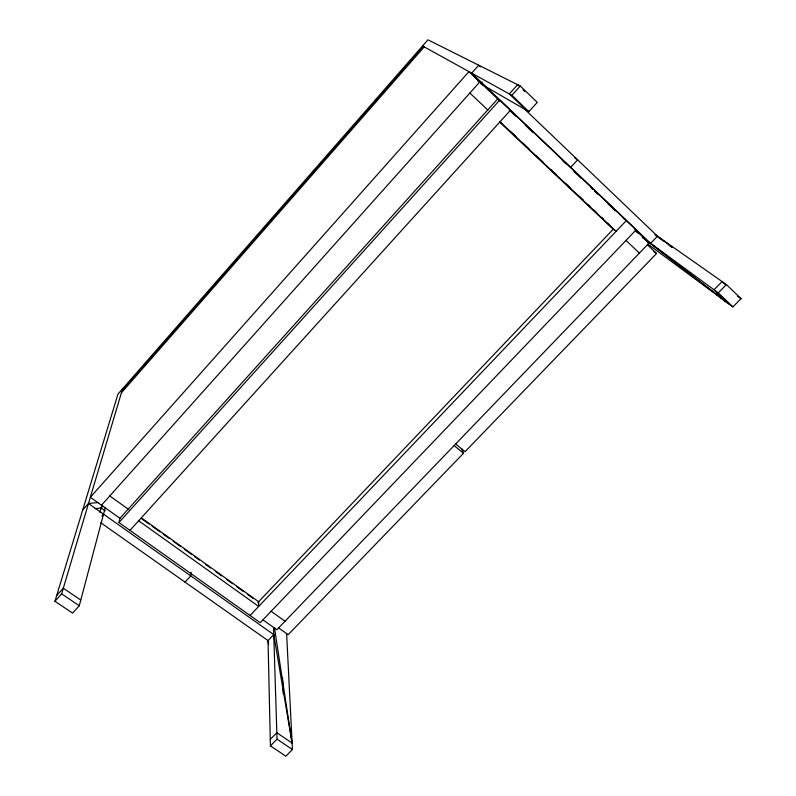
<?xml version="1.0" encoding="UTF-8"?>
<svg xmlns="http://www.w3.org/2000/svg" width="796" height="796" viewBox="0 0 796 796"><rect width="100%" height="100%" fill="white"/><g stroke="black" fill="none" stroke-linecap="round" stroke-linejoin="round"><path stroke-width="1.19" d="M191.13 572.215L190.761 575.896L185 582.095M118.942 522.544L119.937 518.286L497.679 98.933L499.699 100.147L636.103 229.905L260.232 622.671L118.942 522.544L499.699 100.147M481.52 84.267L528.882 111.619L537.27 102.386L520.276 86.018L427.93 39.8L117.957 394.11L54.944 601.279L72.575 613.109L79.272 605.756L105.341 507.331M99.928 512.584L101.828 505.599M54.944 601.279L61.63 593.866L122.584 388.816M121.997 390.796L423.373 46.427M121.4 392.806L424.208 46.894M82.704 510.007L88.495 503.5L98.276 502.515M479.092 81.948L471.68 73.123L478.714 65.212L480.436 66.854M500.336 101.46L468.953 71.62L90.346 497.271L101.5 505.201L479.789 81.928L477.66 80.704M95.013 508.664L101.172 507.997L102.793 506.186M480.575 83.719L482.097 82.018M101.878 515.997L103.53 514.146M56.665 595.587L63.312 588.224L80.784 600.045M422.537 45.969L511.858 95.331L520.276 86.018M129.977 530.365L510.405 110.326M570.692 167.329L577.647 159.847L574.752 157.996M257.785 602.622L613.218 229.208L616.054 231.387L499.988 121.838M250.063 615.467L626.323 220.611L623.397 218.502M634.89 229.437L649.138 242.989L276.859 629.726L263.118 619.975M88.495 503.5L273.764 634.641L268.023 640.591L270.411 745.862L285.824 756.2L292.43 749.563L286.62 633.755M471.68 73.123L650.581 243.347L657.466 236.193L672.312 247.327M461.59 448.685L463.521 453.262L288.162 634.701L278.67 627.945M647.456 244.84L656.581 253.506L465.063 451.66L455.72 444.019M270.262 739.355L276.819 732.708L292.102 743.046L274.441 627.616M270.411 745.862L277.028 739.166L273.535 627.447M642.332 237.308L718.261 292.868L726.44 284.6L741.056 298.679L732.897 306.888L647.884 244.083M61.63 593.866L79.272 605.756M277.028 739.166L292.43 749.563M655.596 234.89L726.44 284.6M100.784 522.753L268.023 640.591L268.62 644.272M737.514 296.162L741.056 298.679M101.172 507.997L105.191 510.843M101.5 505.201L119.937 518.286M138.663 520.793L258.68 606.423L258.63 601.736L141.529 517.997M109.768 495.948L128.912 509.629M142.006 518.992L149.051 524.027M152.076 526.196L160.135 531.947M163.15 534.116L169.2 538.434M173.23 541.31L180.274 546.355M184.304 549.23L191.358 554.275M194.383 556.434L199.418 560.036M205.458 564.354L210.492 567.956M215.527 571.548L221.577 575.876M226.611 579.468L232.651 583.796M236.681 586.672L243.735 591.717M247.765 594.592L252.8 598.194M270.929 611.149L285.028 621.228M647.138 241.516L649.138 242.989M655.088 234.83L664.043 241.486M669.008 245.188L671.993 247.417M653.606 251.277L656.581 253.506M642.402 237.387L728.549 303.674L714.022 289.764L722.111 281.565L725.534 284.849M650.581 243.347L728.549 303.674M454.178 445.621L463.521 453.262M469.859 93.042L487.898 110.067M500.525 121.987L502.326 123.688M510.445 131.35L515.858 136.454M523.072 143.27L529.38 149.23M536.594 156.036L542.912 161.996M551.031 169.657L556.444 174.772M565.458 183.279L569.966 187.538M578.99 196.055L583.498 200.303M588.005 204.562L589.806 206.264M593.418 209.676L597.02 213.079M601.537 217.338L603.338 219.039M607.846 223.298L610.552 225.845M625.885 240.322L639.407 253.088M499.769 122.156L613.218 229.208M511.002 111.599L516.395 116.733M525.39 125.29L532.584 132.126M562.255 160.354L565.847 163.767M573.946 171.468L581.14 178.314M591.03 187.717L592.831 189.428M594.622 191.139L598.224 194.562M608.114 203.965L615.308 210.811M636.024 231.507L637.825 233.218M511.858 95.331L528.882 111.619M718.261 292.868L732.897 306.888M526.186 110.057L509.321 93.918L517.639 84.694L519.41 86.406M522.912 107.49L657.466 236.193M522.962 89.819L524.733 91.53M273.764 634.641L292.102 743.046M282.57 677.893L283.237 693.973"/></g></svg>
